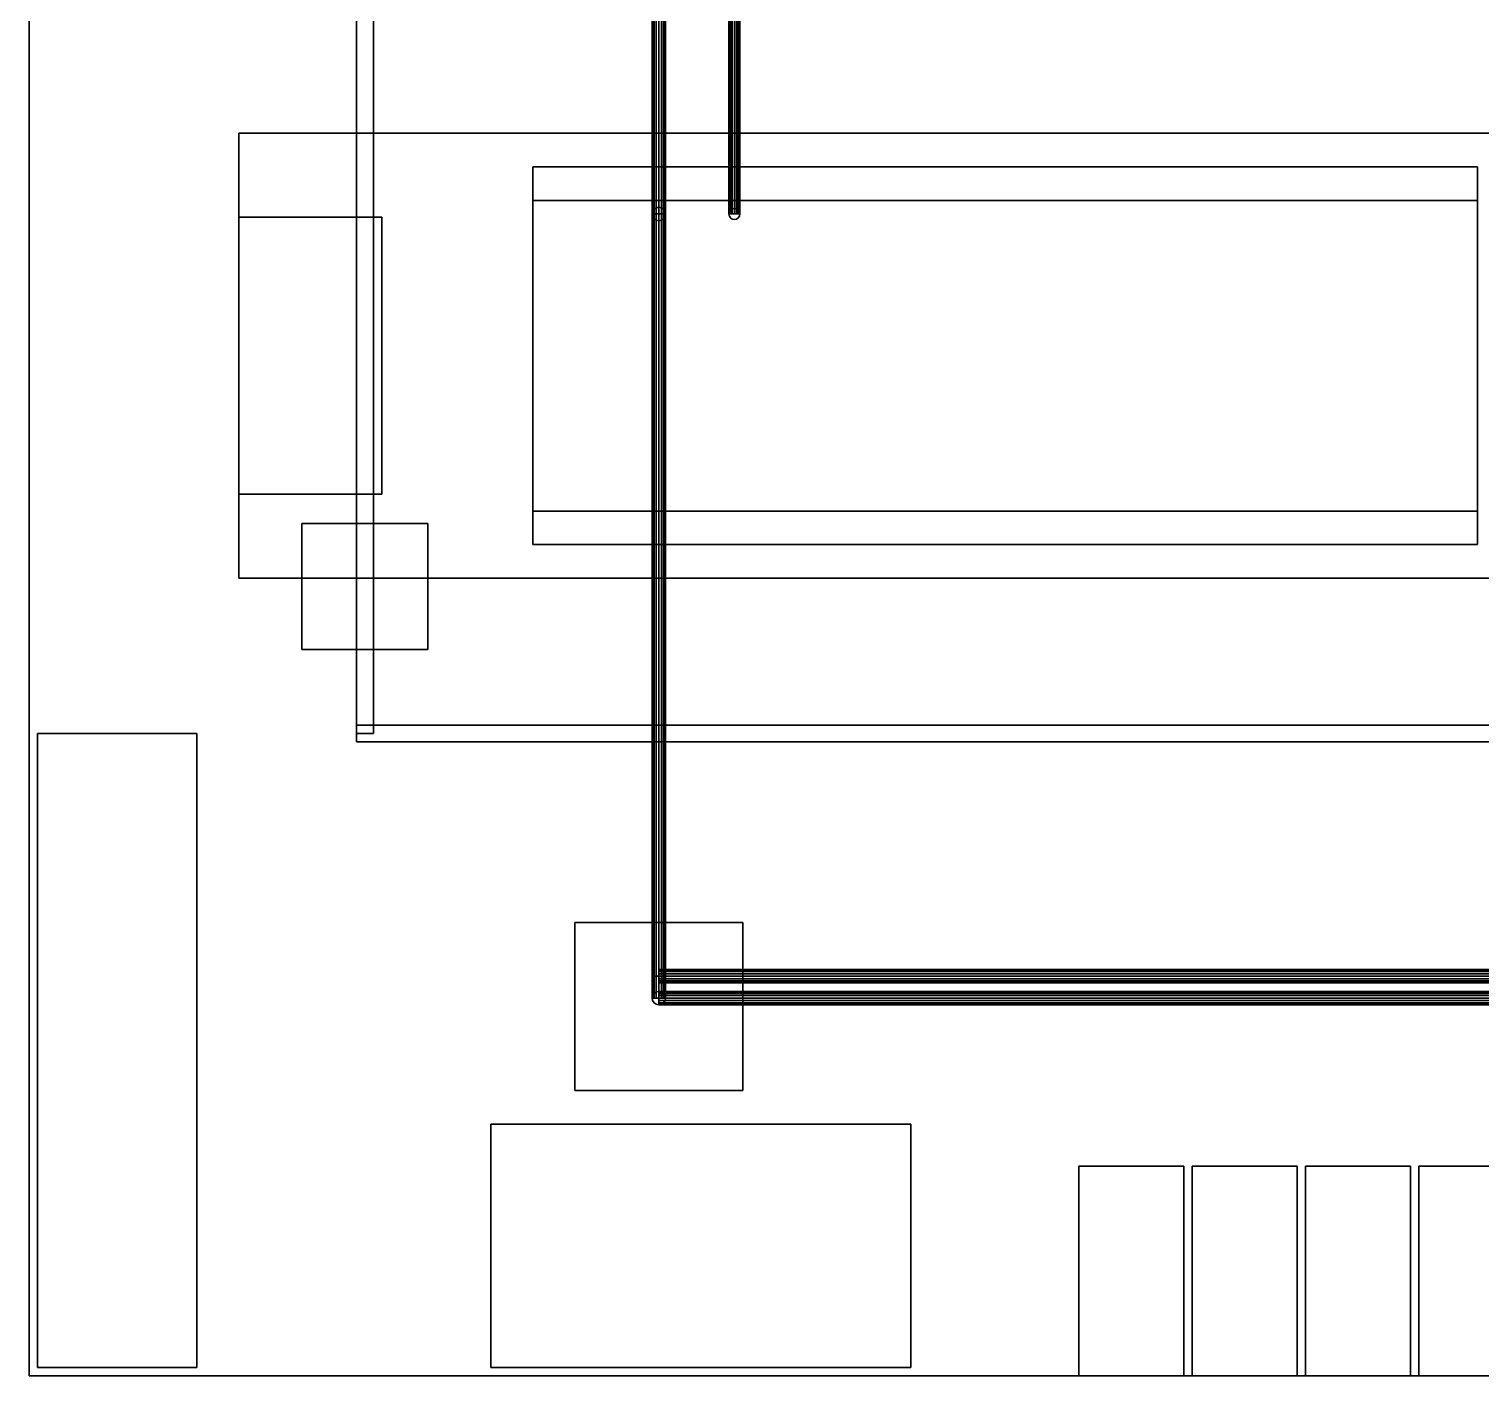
# Model space of a CAD drawing. Header units: millimetres. Extents: x 8500 to 19000, y -3980 to 3980.
# Drawn here: x 8500 to 11958, y -3980 to -772 of the extents above; entities that cross this region are included whole.
import ezdxf

# ---------------------------------------------------------------- set-up
doc = ezdxf.new("R2010")
doc.units = ezdxf.units.MM
doc.layers.add('EQUIPMENT', color=7, linetype='Continuous')
doc.layers.add('FUEL', color=7, linetype='Continuous')

msp = doc.modelspace()

# ---------------------------------------------------------------- linework, layer by layer
at = {"layer": 'EQUIPMENT'}
for points in [[(8500, -3980, 880), (19000, -3980, 880), (19000, 3980, 880), (8500, 3980, 880)], [(8500, -3980, 900), (8500, 3980, 900), (19000, 3980, 900), (19000, -3980, 900)], [(8500, -3980, 880), (8500, 3980, 880), (8500, 3980, 900), (8500, -3980, 900)], [(9280, -2450, 900), (9320, -2450, 900), (9320, -650, 900), (9280, -650, 900)], [(9280, -2450, 1850), (9280, -650, 1850), (9320, -650, 1850), (9320, -2450, 1850)], [(9280, -2450, 900), (9280, -650, 900), (9280, -650, 1850), (9280, -2450, 1850)], [(9320, -2450, 900), (9320, -2450, 1850), (9320, -650, 1850), (9320, -650, 900)], [(9000, -2080, 900), (12000, -2080, 900), (12000, -1020, 900), (9000, -1020, 900)], [(9000, -2080, 1120), (9000, -1020, 1120), (12000, -1020, 1120), (12000, -2080, 1120)], [(9000, -1020, 900), (12000, -1020, 900), (12000, -1020, 1120), (9000, -1020, 1120)], [(9000, -2080, 900), (9000, -1020, 900), (9000, -1020, 1120), (9000, -2080, 1120)], [(9700, -2000, 1450), (11950, -2000, 1450), (11950, -1100, 1450), (9700, -1100, 1450)], [(9700, -2000, 2020), (9700, -1100, 2020), (11950, -1100, 2020), (11950, -2000, 2020)], [(9700, -1100, 1450), (11950, -1100, 1450), (11950, -1100, 2020), (9700, -1100, 2020)], [(9700, -2000, 1450), (9700, -1100, 1450), (9700, -1100, 2020), (9700, -2000, 2020)], [(11950, -2000, 1450), (11950, -2000, 2020), (11950, -1100, 2020), (11950, -1100, 1450)], [(9700, -1920, 1120), (11950, -1920, 1120), (11950, -1180, 1120), (9700, -1180, 1120)], [(9700, -1920, 1450), (9700, -1180, 1450), (11950, -1180, 1450), (11950, -1920, 1450)], [(9700, -1180, 1120), (11950, -1180, 1120), (11950, -1180, 1450), (9700, -1180, 1450)], [(9700, -1920, 1120), (9700, -1180, 1120), (9700, -1180, 1450), (9700, -1920, 1450)], [(11950, -1920, 1120), (11950, -1920, 1450), (11950, -1180, 1450), (11950, -1180, 1120)], [(9000, -1880, 1120), (9340, -1880, 1120), (9340, -1220, 1120), (9000, -1220, 1120)], [(9000, -1880, 1880), (9000, -1220, 1880), (9340, -1220, 1880), (9340, -1880, 1880)], [(9000, -1220, 1120), (9340, -1220, 1120), (9340, -1220, 1880), (9000, -1220, 1880)], [(9000, -1880, 1120), (9000, -1220, 1120), (9000, -1220, 1880), (9000, -1880, 1880)], [(9340, -1880, 1120), (9340, -1880, 1880), (9340, -1220, 1880), (9340, -1220, 1120)], [(9000, -1880, 1120), (9000, -1880, 1880), (9340, -1880, 1880), (9340, -1880, 1120)], [(9700, -1920, 1120), (9700, -1920, 1450), (11950, -1920, 1450), (11950, -1920, 1120)], [(9150, -2250, 900), (9450, -2250, 900), (9450, -1950, 900), (9150, -1950, 900)], [(9150, -2250, 1950), (9150, -1950, 1950), (9450, -1950, 1950), (9450, -2250, 1950)], [(9150, -1950, 900), (9450, -1950, 900), (9450, -1950, 1950), (9150, -1950, 1950)], [(9150, -2250, 900), (9150, -1950, 900), (9150, -1950, 1950), (9150, -2250, 1950)], [(9450, -2250, 900), (9450, -2250, 1950), (9450, -1950, 1950), (9450, -1950, 900)], [(9700, -2000, 1450), (9700, -2000, 2020), (11950, -2000, 2020), (11950, -2000, 1450)], [(9000, -2080, 900), (9000, -2080, 1120), (12000, -2080, 1120), (12000, -2080, 900)], [(9150, -2250, 900), (9150, -2250, 1950), (9450, -2250, 1950), (9450, -2250, 900)], [(8520, -3960, 900), (8900, -3960, 900), (8900, -2450, 900), (8520, -2450, 900)], [(8520, -3960, 2750), (8520, -2450, 2750), (8900, -2450, 2750), (8900, -3960, 2750)], [(8520, -2450, 900), (8900, -2450, 900), (8900, -2450, 2750), (8520, -2450, 2750)], [(8520, -3960, 900), (8520, -2450, 900), (8520, -2450, 2750), (8520, -3960, 2750)], [(8900, -3960, 900), (8900, -3960, 2750), (8900, -2450, 2750), (8900, -2450, 900)], [(9280, -2470, 900), (12420, -2470, 900), (12420, -2430, 900), (9280, -2430, 900)], [(9280, -2470, 1850), (9280, -2430, 1850), (12420, -2430, 1850), (12420, -2470, 1850)], [(9280, -2430, 900), (12420, -2430, 900), (12420, -2430, 1850), (9280, -2430, 1850)], [(9280, -2470, 900), (9280, -2430, 900), (9280, -2430, 1850), (9280, -2470, 1850)], [(9280, -2450, 900), (9280, -2450, 1850), (9320, -2450, 1850), (9320, -2450, 900)], [(9280, -2470, 900), (9280, -2470, 1850), (12420, -2470, 1850), (12420, -2470, 900)], [(9800, -3300, 900), (10200, -3300, 900), (10200, -2900, 900), (9800, -2900, 900)], [(9800, -3300, 1350), (9800, -2900, 1350), (10200, -2900, 1350), (10200, -3300, 1350)], [(9800, -2900, 900), (10200, -2900, 900), (10200, -2900, 1350), (9800, -2900, 1350)], [(9800, -3300, 900), (9800, -2900, 900), (9800, -2900, 1350), (9800, -3300, 1350)], [(10200, -3300, 900), (10200, -3300, 1350), (10200, -2900, 1350), (10200, -2900, 900)], [(9800, -3300, 900), (9800, -3300, 1350), (10200, -3300, 1350), (10200, -3300, 900)], [(9600, -3960, 900), (10600, -3960, 900), (10600, -3380, 900), (9600, -3380, 900)], [(9600, -3960, 1680), (9600, -3380, 1680), (10600, -3380, 1680), (10600, -3960, 1680)], [(9600, -3380, 900), (10600, -3380, 900), (10600, -3380, 1680), (9600, -3380, 1680)], [(9600, -3960, 900), (9600, -3380, 900), (9600, -3380, 1680), (9600, -3960, 1680)], [(10600, -3960, 900), (10600, -3960, 1680), (10600, -3380, 1680), (10600, -3380, 900)], [(11000, -3980, 900), (11250, -3980, 900), (11250, -3480, 900), (11000, -3480, 900)], [(11000, -3980, 1450), (11000, -3480, 1450), (11250, -3480, 1450), (11250, -3980, 1450)], [(11000, -3480, 900), (11250, -3480, 900), (11250, -3480, 1450), (11000, -3480, 1450)], [(11000, -3980, 900), (11000, -3480, 900), (11000, -3480, 1450), (11000, -3980, 1450)], [(11250, -3980, 900), (11250, -3980, 1450), (11250, -3480, 1450), (11250, -3480, 900)], [(11270, -3980, 900), (11520, -3980, 900), (11520, -3480, 900), (11270, -3480, 900)], [(11270, -3980, 1450), (11270, -3480, 1450), (11520, -3480, 1450), (11520, -3980, 1450)], [(11270, -3480, 900), (11520, -3480, 900), (11520, -3480, 1450), (11270, -3480, 1450)], [(11270, -3980, 900), (11270, -3480, 900), (11270, -3480, 1450), (11270, -3980, 1450)], [(11520, -3980, 900), (11520, -3980, 1450), (11520, -3480, 1450), (11520, -3480, 900)], [(11540, -3980, 900), (11790, -3980, 900), (11790, -3480, 900), (11540, -3480, 900)], [(11540, -3980, 1450), (11540, -3480, 1450), (11790, -3480, 1450), (11790, -3980, 1450)], [(11540, -3480, 900), (11790, -3480, 900), (11790, -3480, 1450), (11540, -3480, 1450)], [(11540, -3980, 900), (11540, -3480, 900), (11540, -3480, 1450), (11540, -3980, 1450)], [(11790, -3980, 900), (11790, -3980, 1450), (11790, -3480, 1450), (11790, -3480, 900)], [(11810, -3980, 900), (12060, -3980, 900), (12060, -3480, 900), (11810, -3480, 900)], [(11810, -3980, 1450), (11810, -3480, 1450), (12060, -3480, 1450), (12060, -3980, 1450)], [(11810, -3480, 900), (12060, -3480, 900), (12060, -3480, 1450), (11810, -3480, 1450)], [(11810, -3980, 900), (11810, -3480, 900), (11810, -3480, 1450), (11810, -3980, 1450)], [(8520, -3960, 900), (8520, -3960, 2750), (8900, -3960, 2750), (8900, -3960, 900)], [(9600, -3960, 900), (9600, -3960, 1680), (10600, -3960, 1680), (10600, -3960, 900)], [(8500, -3980, 880), (8500, -3980, 900), (19000, -3980, 900), (19000, -3980, 880)], [(11000, -3980, 900), (11000, -3980, 1450), (11250, -3980, 1450), (11250, -3980, 900)], [(11270, -3980, 900), (11270, -3980, 1450), (11520, -3980, 1450), (11520, -3980, 900)], [(11540, -3980, 900), (11540, -3980, 1450), (11790, -3980, 1450), (11790, -3980, 900)], [(11810, -3980, 900), (11810, -3980, 1450), (12060, -3980, 1450), (12060, -3980, 900)]]:
    msp.add_3dface(points, dxfattribs=at)
at = {"layer": 'FUEL'}
for points in [[(9985.2, -3080, 2674.1), (9984, -3080, 2668), (9984, 1212.5, 2668), (9985.2, 1212.5, 2674.1)], [(9984, -3080, 2668), (9985.2, -3080, 2661.9), (9985.2, 1212.5, 2661.9), (9984, 1212.5, 2668)], [(9988.7, -3080, 2679.3), (9985.2, -3080, 2674.1), (9985.2, 1212.5, 2674.1), (9988.7, 1212.5, 2679.3)], [(9985.2, -3080, 2661.9), (9988.7, -3080, 2656.7), (9988.7, 1212.5, 2656.7), (9985.2, 1212.5, 2661.9)], [(9993.9, -3080, 2682.8), (9988.7, -3080, 2679.3), (9988.7, 1212.5, 2679.3), (9993.9, 1212.5, 2682.8)], [(9988.7, -3080, 2656.7), (9993.9, -3080, 2653.2), (9993.9, 1212.5, 2653.2), (9988.7, 1212.5, 2656.7)], [(10000, -3080, 2684), (9993.9, -3080, 2682.8), (9993.9, 1212.5, 2682.8), (10000, 1212.5, 2684)], [(9993.9, -3080, 2653.2), (10000, -3080, 2652), (10000, 1212.5, 2652), (9993.9, 1212.5, 2653.2)], [(10006.1, -3080, 2682.8), (10000, -3080, 2684), (10000, 1212.5, 2684), (10006.1, 1212.5, 2682.8)], [(10000, -3080, 2652), (10006.1, -3080, 2653.2), (10006.1, 1212.5, 2653.2), (10000, 1212.5, 2652)], [(10011.3, -3080, 2679.3), (10006.1, -3080, 2682.8), (10006.1, 1212.5, 2682.8), (10011.3, 1212.5, 2679.3)], [(10006.1, -3080, 2653.2), (10011.3, -3080, 2656.7), (10011.3, 1212.5, 2656.7), (10006.1, 1212.5, 2653.2)], [(10014.8, -3080, 2674.1), (10011.3, -3080, 2679.3), (10011.3, 1212.5, 2679.3), (10014.8, 1212.5, 2674.1)], [(10011.3, -3080, 2656.7), (10014.8, -3080, 2661.9), (10014.8, 1212.5, 2661.9), (10011.3, 1212.5, 2656.7)], [(10016, -3080, 2668), (10014.8, -3080, 2674.1), (10014.8, 1212.5, 2674.1), (10016, 1212.5, 2668)], [(10014.8, -3080, 2661.9), (10016, -3080, 2668), (10016, 1212.5, 2668), (10014.8, 1212.5, 2661.9)], [(10168, -1212.5, 2235), (10167, -1212.5, 2230), (10167, -655, 2230), (10168, -655, 2235)], [(10167, -1212.5, 2230), (10168, -1212.5, 2225), (10168, -655, 2225), (10167, -655, 2230)], [(10170.8, -1212.5, 2239.2), (10168, -1212.5, 2235), (10168, -655, 2235), (10170.8, -655, 2239.2)], [(10168, -1212.5, 2225), (10170.8, -1212.5, 2220.8), (10170.8, -655, 2220.8), (10168, -655, 2225)], [(10175, -1212.5, 2242), (10170.8, -1212.5, 2239.2), (10170.8, -655, 2239.2), (10175, -655, 2242)], [(10170.8, -1212.5, 2220.8), (10175, -1212.5, 2218), (10175, -655, 2218), (10170.8, -655, 2220.8)], [(10180, -1212.5, 2243), (10175, -1212.5, 2242), (10175, -655, 2242), (10180, -655, 2243)], [(10175, -1212.5, 2218), (10180, -1212.5, 2217), (10180, -655, 2217), (10175, -655, 2218)], [(10185, -1212.5, 2242), (10180, -1212.5, 2243), (10180, -655, 2243), (10185, -655, 2242)], [(10180, -1212.5, 2217), (10185, -1212.5, 2218), (10185, -655, 2218), (10180, -655, 2217)], [(10189.2, -1212.5, 2239.2), (10185, -1212.5, 2242), (10185, -655, 2242), (10189.2, -655, 2239.2)], [(10185, -1212.5, 2218), (10189.2, -1212.5, 2220.8), (10189.2, -655, 2220.8), (10185, -655, 2218)], [(10192, -1212.5, 2235), (10189.2, -1212.5, 2239.2), (10189.2, -655, 2239.2), (10192, -655, 2235)], [(10189.2, -1212.5, 2220.8), (10192, -1212.5, 2225), (10192, -655, 2225), (10189.2, -655, 2220.8)], [(10193, -1212.5, 2230), (10192, -1212.5, 2235), (10192, -655, 2235), (10193, -655, 2230)], [(10192, -1212.5, 2225), (10193, -1212.5, 2230), (10193, -655, 2230), (10192, -655, 2225)], [(9985.2, -1206.4, 2230), (9984, -1212.5, 2230), (9984, -1212.5, 2050), (9985.2, -1206.4, 2050)], [(9988.7, -1201.2, 2230), (9985.2, -1206.4, 2230), (9985.2, -1206.4, 2050), (9988.7, -1201.2, 2050)], [(9993.9, -1197.7, 2230), (9988.7, -1201.2, 2230), (9988.7, -1201.2, 2050), (9993.9, -1197.7, 2050)], [(10000, -1196.5, 2230), (9993.9, -1197.7, 2230), (9993.9, -1197.7, 2050), (10000, -1196.5, 2050)], [(10006.1, -1197.7, 2230), (10000, -1196.5, 2230), (10000, -1196.5, 2050), (10006.1, -1197.7, 2050)], [(10011.3, -1201.2, 2230), (10006.1, -1197.7, 2230), (10006.1, -1197.7, 2050), (10011.3, -1201.2, 2050)], [(10014.8, -1206.4, 2230), (10011.3, -1201.2, 2230), (10011.3, -1201.2, 2050), (10014.8, -1206.4, 2050)], [(10016, -1212.5, 2230), (10014.8, -1206.4, 2230), (10014.8, -1206.4, 2050), (10016, -1212.5, 2050)], [(10168, -1207.5, 2050), (10167, -1212.5, 2050), (10167, -1212.5, 2230), (10168, -1207.5, 2230)], [(10170.8, -1203.3, 2050), (10168, -1207.5, 2050), (10168, -1207.5, 2230), (10170.8, -1203.3, 2230)], [(10175, -1200.5, 2050), (10170.8, -1203.3, 2050), (10170.8, -1203.3, 2230), (10175, -1200.5, 2230)], [(10180, -1199.5, 2050), (10175, -1200.5, 2050), (10175, -1200.5, 2230), (10180, -1199.5, 2230)], [(10185, -1200.5, 2050), (10180, -1199.5, 2050), (10180, -1199.5, 2230), (10185, -1200.5, 2230)], [(10189.2, -1203.3, 2050), (10185, -1200.5, 2050), (10185, -1200.5, 2230), (10189.2, -1203.3, 2230)], [(10192, -1207.5, 2050), (10189.2, -1203.3, 2050), (10189.2, -1203.3, 2230), (10192, -1207.5, 2230)], [(10193, -1212.5, 2050), (10192, -1207.5, 2050), (10192, -1207.5, 2230), (10193, -1212.5, 2230)], [(9985.2, -3028, 2236.1), (9984, -3028, 2230), (9984, -1212.5, 2230), (9985.2, -1212.5, 2236.1)], [(9984, -3028, 2230), (9985.2, -3028, 2223.9), (9985.2, -1212.5, 2223.9), (9984, -1212.5, 2230)], [(9984, -1212.5, 2230), (9985.2, -1218.6, 2230), (9985.2, -1218.6, 2050), (9984, -1212.5, 2050)], [(9988.7, -3028, 2241.3), (9985.2, -3028, 2236.1), (9985.2, -1212.5, 2236.1), (9988.7, -1212.5, 2241.3)], [(9985.2, -3028, 2223.9), (9988.7, -3028, 2218.7), (9988.7, -1212.5, 2218.7), (9985.2, -1212.5, 2223.9)], [(9985.2, -1218.6, 2230), (9988.7, -1223.8, 2230), (9988.7, -1223.8, 2050), (9985.2, -1218.6, 2050)], [(9993.9, -3028, 2244.8), (9988.7, -3028, 2241.3), (9988.7, -1212.5, 2241.3), (9993.9, -1212.5, 2244.8)], [(9988.7, -3028, 2218.7), (9993.9, -3028, 2215.2), (9993.9, -1212.5, 2215.2), (9988.7, -1212.5, 2218.7)], [(9988.7, -1223.8, 2230), (9993.9, -1227.3, 2230), (9993.9, -1227.3, 2050), (9988.7, -1223.8, 2050)], [(10000, -3028, 2246), (9993.9, -3028, 2244.8), (9993.9, -1212.5, 2244.8), (10000, -1212.5, 2246)], [(9993.9, -3028, 2215.2), (10000, -3028, 2214), (10000, -1212.5, 2214), (9993.9, -1212.5, 2215.2)], [(9993.9, -1227.3, 2230), (10000, -1228.5, 2230), (10000, -1228.5, 2050), (9993.9, -1227.3, 2050)], [(10006.1, -3028, 2244.8), (10000, -3028, 2246), (10000, -1212.5, 2246), (10006.1, -1212.5, 2244.8)], [(10000, -3028, 2214), (10006.1, -3028, 2215.2), (10006.1, -1212.5, 2215.2), (10000, -1212.5, 2214)], [(10000, -1228.5, 2230), (10006.1, -1227.3, 2230), (10006.1, -1227.3, 2050), (10000, -1228.5, 2050)], [(10011.3, -3028, 2241.3), (10006.1, -3028, 2244.8), (10006.1, -1212.5, 2244.8), (10011.3, -1212.5, 2241.3)], [(10006.1, -3028, 2215.2), (10011.3, -3028, 2218.7), (10011.3, -1212.5, 2218.7), (10006.1, -1212.5, 2215.2)], [(10006.1, -1227.3, 2230), (10011.3, -1223.8, 2230), (10011.3, -1223.8, 2050), (10006.1, -1227.3, 2050)], [(10014.8, -3028, 2236.1), (10011.3, -3028, 2241.3), (10011.3, -1212.5, 2241.3), (10014.8, -1212.5, 2236.1)], [(10011.3, -3028, 2218.7), (10014.8, -3028, 2223.9), (10014.8, -1212.5, 2223.9), (10011.3, -1212.5, 2218.7)], [(10011.3, -1223.8, 2230), (10014.8, -1218.6, 2230), (10014.8, -1218.6, 2050), (10011.3, -1223.8, 2050)], [(10016, -3028, 2230), (10014.8, -3028, 2236.1), (10014.8, -1212.5, 2236.1), (10016, -1212.5, 2230)], [(10014.8, -3028, 2223.9), (10016, -3028, 2230), (10016, -1212.5, 2230), (10014.8, -1212.5, 2223.9)], [(10014.8, -1218.6, 2230), (10016, -1212.5, 2230), (10016, -1212.5, 2050), (10014.8, -1218.6, 2050)], [(10167, -1212.5, 2050), (10168, -1217.5, 2050), (10168, -1217.5, 2230), (10167, -1212.5, 2230)], [(10168, -1217.5, 2050), (10170.8, -1221.7, 2050), (10170.8, -1221.7, 2230), (10168, -1217.5, 2230)], [(10170.8, -1221.7, 2050), (10175, -1224.5, 2050), (10175, -1224.5, 2230), (10170.8, -1221.7, 2230)], [(10175, -1224.5, 2050), (10180, -1225.5, 2050), (10180, -1225.5, 2230), (10175, -1224.5, 2230)], [(10180, -1225.5, 2050), (10185, -1224.5, 2050), (10185, -1224.5, 2230), (10180, -1225.5, 2230)], [(10185, -1224.5, 2050), (10189.2, -1221.7, 2050), (10189.2, -1221.7, 2230), (10185, -1224.5, 2230)], [(10189.2, -1221.7, 2050), (10192, -1217.5, 2050), (10192, -1217.5, 2230), (10189.2, -1221.7, 2230)], [(10192, -1217.5, 2050), (10193, -1212.5, 2050), (10193, -1212.5, 2230), (10192, -1217.5, 2230)], [(13600, -3012, 2230), (13600, -3013.2, 2236.1), (10000, -3013.2, 2236.1), (10000, -3012, 2230)], [(13600, -3013.2, 2223.9), (13600, -3012, 2230), (10000, -3012, 2230), (10000, -3013.2, 2223.9)], [(13600, -3013.2, 2236.1), (13600, -3016.7, 2241.3), (10000, -3016.7, 2241.3), (10000, -3013.2, 2236.1)], [(13600, -3016.7, 2218.7), (13600, -3013.2, 2223.9), (10000, -3013.2, 2223.9), (10000, -3016.7, 2218.7)], [(13600, -3016.7, 2241.3), (13600, -3021.9, 2244.8), (10000, -3021.9, 2244.8), (10000, -3016.7, 2241.3)], [(13600, -3021.9, 2215.2), (13600, -3016.7, 2218.7), (10000, -3016.7, 2218.7), (10000, -3021.9, 2215.2)], [(13600, -3021.9, 2244.8), (13600, -3028, 2246), (10000, -3028, 2246), (10000, -3021.9, 2244.8)], [(13600, -3028, 2214), (13600, -3021.9, 2215.2), (10000, -3021.9, 2215.2), (10000, -3028, 2214)], [(13600, -3028, 2246), (13600, -3034.1, 2244.8), (10000, -3034.1, 2244.8), (10000, -3028, 2246)], [(13600, -3034.1, 2215.2), (13600, -3028, 2214), (10000, -3028, 2214), (10000, -3034.1, 2215.2)], [(13600, -3034.1, 2244.8), (13600, -3039.3, 2241.3), (10000, -3039.3, 2241.3), (10000, -3034.1, 2244.8)], [(13600, -3039.3, 2218.7), (13600, -3034.1, 2215.2), (10000, -3034.1, 2215.2), (10000, -3039.3, 2218.7)], [(13600, -3039.3, 2241.3), (13600, -3042.8, 2236.1), (10000, -3042.8, 2236.1), (10000, -3039.3, 2241.3)], [(13600, -3042.8, 2223.9), (13600, -3039.3, 2218.7), (10000, -3039.3, 2218.7), (10000, -3042.8, 2223.9)], [(13600, -3042.8, 2236.1), (13600, -3044, 2230), (10000, -3044, 2230), (10000, -3042.8, 2236.1)], [(13600, -3044, 2230), (13600, -3042.8, 2223.9), (10000, -3042.8, 2223.9), (10000, -3044, 2230)], [(9985.2, -3073.9, 2520), (9984, -3080, 2520), (9984, -3080, 2668), (9985.2, -3073.9, 2668)], [(9988.7, -3068.7, 2520), (9985.2, -3073.9, 2520), (9985.2, -3073.9, 2668), (9988.7, -3068.7, 2668)], [(9993.9, -3065.2, 2520), (9988.7, -3068.7, 2520), (9988.7, -3068.7, 2668), (9993.9, -3065.2, 2668)], [(10000, -3064, 2520), (9993.9, -3065.2, 2520), (9993.9, -3065.2, 2668), (10000, -3064, 2668)], [(13600, -3064, 2520), (13600, -3065.2, 2526.1), (10000, -3065.2, 2526.1), (10000, -3064, 2520)], [(13600, -3065.2, 2513.9), (13600, -3064, 2520), (10000, -3064, 2520), (10000, -3065.2, 2513.9)], [(10006.1, -3065.2, 2520), (10000, -3064, 2520), (10000, -3064, 2668), (10006.1, -3065.2, 2668)], [(13600, -3065.2, 2526.1), (13600, -3068.7, 2531.3), (10000, -3068.7, 2531.3), (10000, -3065.2, 2526.1)], [(13600, -3068.7, 2508.7), (13600, -3065.2, 2513.9), (10000, -3065.2, 2513.9), (10000, -3068.7, 2508.7)], [(13600, -3068.7, 2531.3), (13600, -3073.9, 2534.8), (10000, -3073.9, 2534.8), (10000, -3068.7, 2531.3)], [(13600, -3073.9, 2505.2), (13600, -3068.7, 2508.7), (10000, -3068.7, 2508.7), (10000, -3073.9, 2505.2)], [(13600, -3073.9, 2534.8), (13600, -3080, 2536), (10000, -3080, 2536), (10000, -3073.9, 2534.8)], [(13600, -3080, 2504), (13600, -3073.9, 2505.2), (10000, -3073.9, 2505.2), (10000, -3080, 2504)], [(10011.3, -3068.7, 2520), (10006.1, -3065.2, 2520), (10006.1, -3065.2, 2668), (10011.3, -3068.7, 2668)], [(10014.8, -3073.9, 2520), (10011.3, -3068.7, 2520), (10011.3, -3068.7, 2668), (10014.8, -3073.9, 2668)], [(10016, -3080, 2520), (10014.8, -3073.9, 2520), (10014.8, -3073.9, 2668), (10016, -3080, 2668)], [(9984, -3080, 2520), (9985.2, -3086.1, 2520), (9985.2, -3086.1, 2668), (9984, -3080, 2668)], [(9985.2, -3086.1, 2520), (9988.7, -3091.3, 2520), (9988.7, -3091.3, 2668), (9985.2, -3086.1, 2668)], [(9988.7, -3091.3, 2520), (9993.9, -3094.8, 2520), (9993.9, -3094.8, 2668), (9988.7, -3091.3, 2668)], [(9993.9, -3094.8, 2520), (10000, -3096, 2520), (10000, -3096, 2668), (9993.9, -3094.8, 2668)], [(13600, -3080, 2536), (13600, -3086.1, 2534.8), (10000, -3086.1, 2534.8), (10000, -3080, 2536)], [(13600, -3086.1, 2505.2), (13600, -3080, 2504), (10000, -3080, 2504), (10000, -3086.1, 2505.2)], [(13600, -3086.1, 2534.8), (13600, -3091.3, 2531.3), (10000, -3091.3, 2531.3), (10000, -3086.1, 2534.8)], [(13600, -3091.3, 2508.7), (13600, -3086.1, 2505.2), (10000, -3086.1, 2505.2), (10000, -3091.3, 2508.7)], [(13600, -3091.3, 2531.3), (13600, -3094.8, 2526.1), (10000, -3094.8, 2526.1), (10000, -3091.3, 2531.3)], [(13600, -3094.8, 2513.9), (13600, -3091.3, 2508.7), (10000, -3091.3, 2508.7), (10000, -3094.8, 2513.9)], [(13600, -3094.8, 2526.1), (13600, -3096, 2520), (10000, -3096, 2520), (10000, -3094.8, 2526.1)], [(13600, -3096, 2520), (13600, -3094.8, 2513.9), (10000, -3094.8, 2513.9), (10000, -3096, 2520)], [(10000, -3096, 2520), (10006.1, -3094.8, 2520), (10006.1, -3094.8, 2668), (10000, -3096, 2668)], [(10006.1, -3094.8, 2520), (10011.3, -3091.3, 2520), (10011.3, -3091.3, 2668), (10006.1, -3094.8, 2668)], [(10011.3, -3091.3, 2520), (10014.8, -3086.1, 2520), (10014.8, -3086.1, 2668), (10011.3, -3091.3, 2668)], [(10014.8, -3086.1, 2520), (10016, -3080, 2520), (10016, -3080, 2668), (10014.8, -3086.1, 2668)]]:
    msp.add_3dface(points, dxfattribs=at)

doc.saveas('drawing.dxf')
